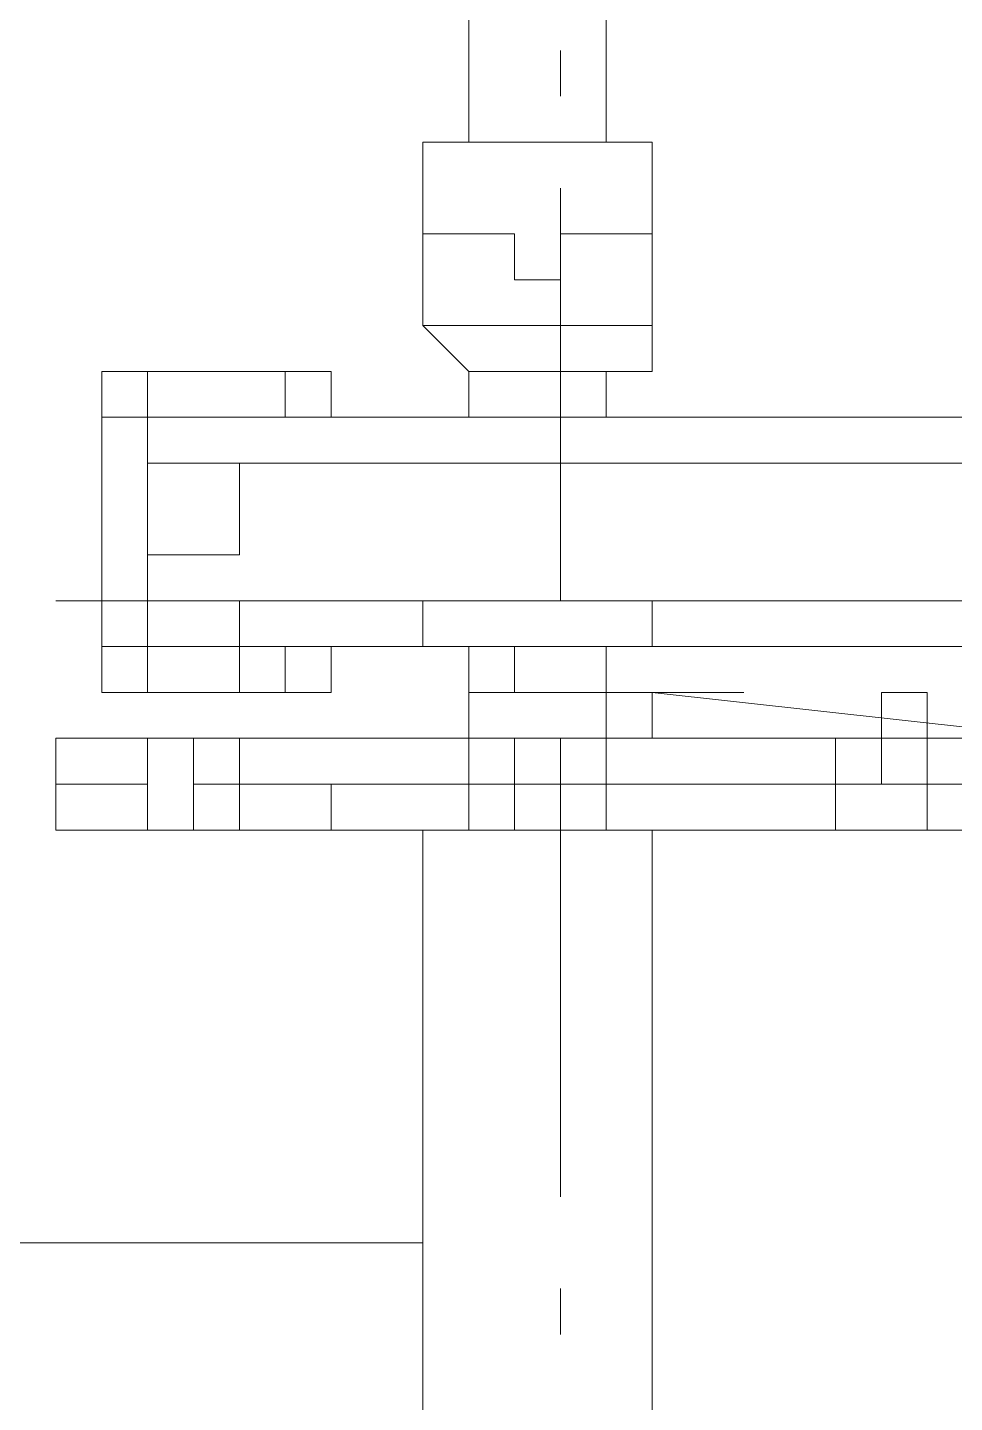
# Model space of a CAD drawing. Header units: millimetres. Extents: x -1005 to 291095, y -4225 to 50669.
# Drawn here: x 5978 to 7370, y 17782 to 19847 of the extents above; entities that cross this region are included whole.
import ezdxf

# ---------------------------------------------------------------- set-up
doc = ezdxf.new("R2010")
doc.units = ezdxf.units.MM
doc.layers.add('PDF_Geomertry', color=7, linetype='Continuous')

msp = doc.modelspace()

# ---------------------------------------------------------------- linework, layer by layer
at = {"layer": 'PDF_Geomertry', "lineweight": 5}
for points in [[(6640.5, 19675.1), (6640.5, 20157.2), (6640.5, 20295), (6227.2, 20295), (6227.2, 20226.1), (6640.5, 20226.1)], [(6640.5, 20295), (6916, 20295), (6916, 20157.2), (6640.5, 20157.2), (6847.1, 20157.2), (6847.1, 19675.1)], [(6778.2, 19812.8), (6778.2, 19743.9)], [(6089.5, 18986.3), (8018, 18986.3), (8775.6, 19743.9)], [(6571.6, 19399.6), (6916, 19399.6), (6916, 19537.3), (6916, 19675.1), (6916, 19606.2)], [(6640.5, 19261.8), (6640.5, 19330.7), (6571.6, 19399.6), (6571.6, 19537.3), (6571.6, 19675.1), (6916, 19675.1), (6640.5, 19675.1), (6571.6, 19675.1)], [(6778.2, 19606.2), (6778.2, 18986.3)], [(6778.2, 19468.5), (6778.2, 19537.3), (6778.2, 19468.5), (6709.3, 19468.5), (6709.3, 19537.3), (6709.3, 19468.5)], [(6916, 19399.6), (6916, 19330.7), (6847.1, 19330.7), (6847.1, 19261.8)], [(6433.8, 19261.8), (6433.8, 19330.7), (6089.5, 19330.7), (6089.5, 18986.3), (6020.6, 18986.3), (6089.5, 18986.3), (6089.5, 18848.6), (6433.8, 18848.6), (6433.8, 18917.5)], [(6158.3, 18986.3), (6158.3, 18986.3), (7949.1, 18986.3), (7949.1, 19261.8), (7949.1, 19192.9), (6158.3, 19192.9), (6158.3, 19261.8), (6158.3, 19330.7), (6364.9, 19330.7), (6364.9, 19261.8)], [(6847.1, 19330.7), (6640.5, 19330.7)], [(8018, 19261.8), (8018, 18917.5), (6089.5, 18917.5), (6089.5, 19261.8), (8018, 19261.8), (6089.5, 19261.8)], [(6158.3, 18986.3), (6158.3, 18986.3), (6158.3, 19261.8)], [(6571.6, 19261.8), (6571.6, 19261.8)], [(6916, 19261.8), (6916, 19261.8)], [(6571.6, 18986.3), (6571.6, 18917.5)], [(6916, 18986.3), (6916, 18917.5)], [(6364.9, 18917.5), (6364.9, 18848.6), (6158.3, 18848.6), (6158.3, 18917.5)], [(6847.1, 18848.6), (6640.5, 18848.6), (6847.1, 18848.6), (6847.1, 18917.5), (6640.5, 18917.5), (6640.5, 18917.5)], [(6640.5, 18917.5), (6640.5, 18848.6), (6640.5, 18848.6)], [(6778.2, 18917.5), (6709.3, 18917.5), (6709.3, 18848.6)], [(6847.1, 18917.5), (6847.1, 18917.5)], [(6640.5, 18848.6), (6640.5, 18848.6), (6640.5, 18779.7)], [(6640.5, 18848.6), (6640.5, 18848.6), (6640.5, 18779.7)], [(7053.7, 18848.6), (6778.2, 18848.6), (6778.2, 18848.6)], [(6847.1, 18848.6), (6847.1, 18848.6), (6847.1, 18779.7)], [(6847.1, 18848.6), (6847.1, 18848.6), (6847.1, 18779.7)], [(7329.2, 18779.7), (7329.2, 18848.6), (7260.3, 18848.6), (7260.3, 18779.7), (7260.3, 18779.7)], [(6020.6, 18710.8), (6020.6, 18710.8), (6020.6, 18779.7)], [(6020.6, 18710.8), (6020.6, 18779.7), (6158.3, 18779.7), (6158.3, 18710.8), (6158.3, 18779.7), (6158.3, 18779.7)], [(6089.5, 18779.7), (6089.5, 18779.7), (6020.6, 18779.7), (6020.6, 18779.7)], [(6020.6, 18779.7), (6020.6, 18779.7)], [(6158.3, 18642), (6158.3, 18642), (6158.3, 18779.7)], [(6158.3, 18710.8), (6158.3, 18779.7), (6158.3, 18779.7)], [(6227.2, 18779.7), (6227.2, 18779.7), (6158.3, 18779.7), (6227.2, 18779.7), (6227.2, 18779.7), (6227.2, 18710.8), (6296.1, 18710.8), (6296.1, 18779.7), (6709.3, 18779.7), (6709.3, 18710.8), (6709.3, 18779.7), (6778.2, 18779.7), (6778.2, 18710.8), (6778.2, 18779.7), (6778.2, 18642), (6778.2, 18710.8), (6778.2, 18710.8)], [(6227.2, 18642), (6227.2, 18642), (6227.2, 18779.7)], [(6227.2, 18779.7), (6227.2, 18779.7)], [(6296.1, 18779.7), (6296.1, 18710.8), (6296.1, 18642), (6296.1, 18710.8), (6296.1, 18710.8)], [(6709.3, 18779.7), (6709.3, 18779.7), (6296.1, 18779.7)], [(6296.1, 18779.7), (7191.5, 18779.7), (6778.2, 18779.7)], [(6571.6, 17333.3), (6571.6, 17402.2), (6571.6, 18573.1), (6571.6, 18642), (6640.5, 18642), (6640.5, 18710.8), (6640.5, 18779.7), (6847.1, 18779.7), (6847.1, 18710.8), (6847.1, 18642), (6640.5, 18642)], [(6778.2, 18710.8), (7467, 18710.8), (6778.2, 18710.8), (6778.2, 18779.7), (7191.5, 18779.7), (7191.5, 18710.8), (7191.5, 18779.7), (7191.5, 18710.8), (7191.5, 18710.8), (7191.5, 18779.7), (7329.2, 18779.7), (7329.2, 18779.7)], [(7260.3, 18779.7), (7260.3, 18779.7), (7329.2, 18779.7)], [(7329.2, 18779.7), (7329.2, 18710.8), (7329.2, 18710.8)], [(6158.3, 18710.8), (6158.3, 18710.8), (6020.6, 18710.8)], [(6158.3, 18710.8), (6158.3, 18642), (6020.6, 18642), (6020.6, 18710.8), (6020.6, 18710.8)], [(6020.6, 18642), (7398.1, 18642), (6020.6, 18642), (6296.1, 18642), (6020.6, 18642), (6020.6, 18710.8), (6020.6, 18710.8)], [(6158.3, 18710.8), (6158.3, 18710.8), (6020.6, 18710.8), (6020.6, 18710.8)], [(6227.2, 18642), (6296.1, 18642), (6709.3, 18642), (6709.3, 18642), (6709.3, 18710.8), (6709.3, 18710.8)], [(6433.8, 18710.8), (6433.8, 18710.8), (6433.8, 18642)], [(6778.2, 18710.8), (6778.2, 18710.8), (6778.2, 18091)], [(7191.5, 18642), (7191.5, 18642), (7329.2, 18642), (7329.2, 18710.8), (7329.2, 18642)], [(7191.5, 18642), (7191.5, 18642), (7191.5, 18710.8), (7191.5, 18642), (7191.5, 18642), (7260.3, 18642), (7260.3, 18642)], [(6296.1, 18642), (6709.3, 18642)], [(6778.2, 18642), (6778.2, 18642), (6709.3, 18642)], [(6916, 18642), (6916, 18573.1), (6916, 17402.2), (6916, 17333.3)], [(6571.6, 18022.1), (4574.2, 18022.1)], [(6778.2, 17953.2), (6778.2, 17884.3)]]:
    msp.add_lwpolyline(points, dxfattribs=at)
for points in [[(6709.3, 19537.3), (6571.6, 19537.3), (6709.3, 19537.3)], [(6916, 19537.3), (6778.2, 19537.3), (6916, 19537.3)], [(6778.2, 19468.5), (6778.2, 19468.5)], [(6158.3, 19192.9), (6158.3, 19261.8), (6158.3, 19192.9)], [(6158.3, 19192.9), (6158.3, 19261.8), (6158.3, 19192.9)], [(6158.3, 19192.9), (6158.3, 19261.8), (6158.3, 19192.9)], [(6158.3, 19192.9), (6158.3, 19055.2), (6296.1, 19055.2), (6296.1, 19192.9), (6158.3, 19192.9)], [(6158.3, 18986.3), (6158.3, 18848.6), (6296.1, 18848.6), (6296.1, 18986.3), (6158.3, 18986.3)], [(6158.3, 18986.3), (6158.3, 18848.6), (6296.1, 18848.6), (6296.1, 18986.3), (6158.3, 18986.3)], [(6158.3, 18986.3), (6158.3, 18848.6), (6296.1, 18848.6), (6296.1, 18986.3), (6158.3, 18986.3)], [(6984.8, 18848.6), (6916, 18848.6)], [(6916, 18779.7), (6916, 18848.6), (6916, 18848.6), (7535.8, 18779.7)], [(7260.3, 18710.8), (7260.3, 18779.7), (7191.5, 18779.7), (7191.5, 18710.8), (7191.5, 18779.7), (7260.3, 18779.7), (7260.3, 18848.6)], [(7260.3, 18779.7), (7260.3, 18848.6), (7260.3, 18779.7)], [(6227.2, 18779.7), (6227.2, 18710.8), (6433.8, 18710.8), (6227.2, 18710.8), (6296.1, 18710.8), (6296.1, 18779.7), (6020.6, 18779.7), (6296.1, 18779.7)], [(6158.3, 18779.7), (6227.2, 18779.7)], [(6158.3, 18779.7), (6158.3, 18779.7)], [(6158.3, 18779.7), (6158.3, 18779.7)], [(6227.2, 18779.7), (6227.2, 18779.7)], [(6296.1, 18710.8), (6296.1, 18779.7)], [(7260.3, 18779.7), (7329.2, 18779.7), (7260.3, 18779.7)], [(7260.3, 18779.7), (7260.3, 18779.7)], [(7260.3, 18779.7), (7260.3, 18779.7)], [(6089.5, 18642), (6020.6, 18642), (6020.6, 18710.8), (6020.6, 18710.8), (6020.6, 18642)], [(6433.8, 18710.8), (6433.8, 18710.8)], [(6433.8, 18642), (6433.8, 18710.8)], [(6433.8, 18710.8), (6433.8, 18710.8)], [(6709.3, 18710.8), (6433.8, 18710.8)], [(6847.1, 18710.8), (6640.5, 18710.8)], [(7329.2, 18710.8), (7191.5, 18710.8)], [(7329.2, 18710.8), (7191.5, 18710.8)], [(6020.6, 18642), (6020.6, 18642)], [(6158.3, 18642), (6227.2, 18642)], [(6158.3, 18642), (6227.2, 18642)], [(6158.3, 18642), (6158.3, 18642)], [(6158.3, 18642), (6158.3, 18642)], [(6158.3, 18642), (6158.3, 18642)], [(6227.2, 18642), (6227.2, 18642)], [(6296.1, 18642), (6296.1, 18642)], [(6296.1, 18642), (6296.1, 18642)], [(6778.2, 18642), (7191.5, 18642)], [(7191.5, 18642), (7191.5, 18642)]]:
    msp.add_lwpolyline(points, close=True, dxfattribs=at)

doc.saveas('drawing.dxf')
